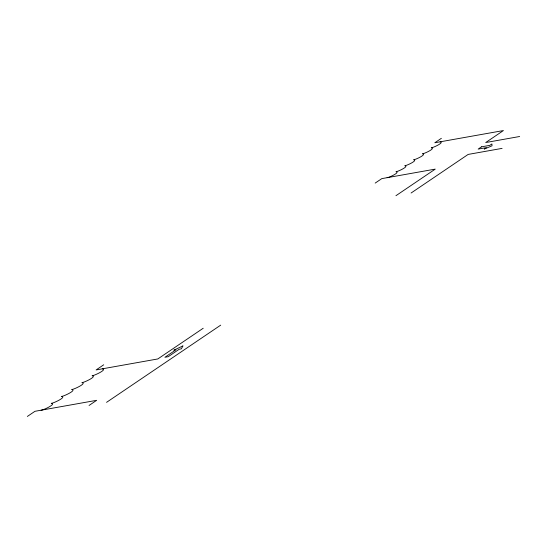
<?xml version="1.0" encoding="UTF-8"?>
<svg xmlns="http://www.w3.org/2000/svg" width="547" height="547" viewBox="0 0 547 547"><rect width="100%" height="100%" fill="white"/><g stroke="black" fill="none" stroke-linecap="round" stroke-linejoin="round"><path stroke-width="0.82" d="M27.35 416.445L34.946 411.303L96.662 400.322L89.065 405.464M103.711 364.794L96.115 369.936L157.83 358.948L203.21 328.255M375.194 183.081L381.779 178.63L435.262 169.112L395.932 195.71M441.374 138.316L434.79 142.774L503.431 130.555L485.702 142.548L519.65 136.504M411.091 193.016L468.143 154.425L502.091 148.381M106.549 402.353L220.694 325.144M440.13 141.823C445.067 142.247 432.656 147.998 431.289 147.799C436.232 148.223 423.822 153.974 422.455 153.775C427.398 154.199 414.988 159.95 413.621 159.751C418.564 160.175 406.147 165.926 404.787 165.727C409.724 166.151 397.313 171.902 395.953 171.703C400.889 172.127 388.479 177.878 387.112 177.679M102.275 368.835C107.978 369.328 93.653 375.967 92.081 375.734C97.776 376.227 83.459 382.859 81.886 382.627C87.582 383.119 73.264 389.751 71.691 389.526C77.394 390.011 63.069 396.65 61.496 396.418C67.192 396.91 52.874 403.542 51.302 403.317C56.997 403.802 42.68 410.441 41.107 410.209M182.883 345.95L181.385 348.842L179.272 349.218L168.216 356.699L164.886 357.287L175.943 349.806L173.837 350.183L182.883 345.95M481.497 146.835L478.153 149.099L486.427 147.628L484.307 149.058L492.04 145.796L491.89 143.936L489.77 145.365L481.497 146.835"/></g></svg>
